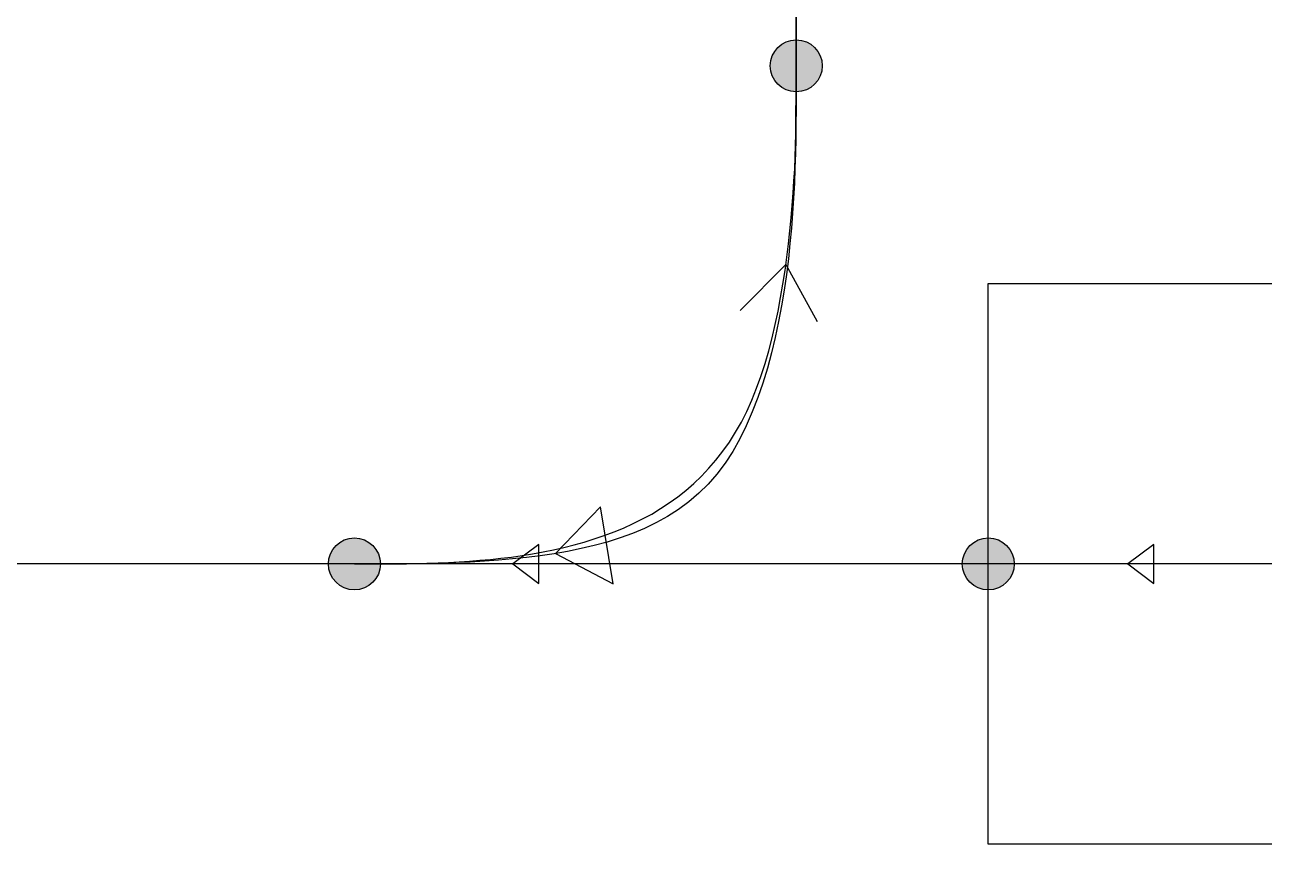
# Model space of a CAD drawing. Header units: millimetres. Extents: x -18594 to 273470, y -238787 to 48452.
# Drawn here: x 65533 to 70302, y -119065 to -115911 of the extents above; entities that cross this region are included whole.
import ezdxf

# ---------------------------------------------------------------- set-up
doc = ezdxf.new("R2010")
doc.units = ezdxf.units.MM
doc.layers.add('AM_BOR', color=4, linetype='Continuous', lineweight=25)
for name, color, linetype, true_color in [('Xref AGV layout$0$Ndc8_F_Fast', 5, 'Continuous', 0x0000ff), ('Xref AGV layout$0$Ndc8_F_Moderate', 5, 'Continuous', 0x0000ff), ('Xref AGV layout$0$Ndc8_F_TurnRightModerate', 5, 'Continuous', 0x0000ff), ('Xref AGV layout$0$Ndc8_InAdjust_HOP', 1, 'Continuous', 0xff0000), ('Xref AGV layout$0$Ndc8_Point', 7, 'Continuous', 0x000080), ('Xref AGV layout$0$Ndc8_R_TurnLeft_InAdj_Slow', 1, 'Continuous', 0xff0000)]:
    doc.layers.add(name, color=color, linetype=linetype, true_color=true_color)

# ---------------------------------------------------------------- blocks, each defined once
blk = doc.blocks.new('Xref AGV layout$0$Double AGV')
blk.add_lwpolyline([(31012.9, -233312), (37805.7, -233312), (37805.7, -235469.6), (31012.9, -235469.6)], close=True)
blk = doc.blocks.new('Xref AGV layout')
at = {"layer": 'Xref AGV layout$0$Ndc8_Point'}
h = blk.add_hatch(color=256, dxfattribs=at)
edge = h.paths.add_edge_path(flags=0)
edge.add_arc((68501, -116069), 100, 0, 360)
h = blk.add_hatch(color=256, dxfattribs=at)
edge = h.paths.add_edge_path(flags=0)
edge.add_arc((66801, -117986), 100, 0, 360)
h = blk.add_hatch(color=256, dxfattribs=at)
edge = h.paths.add_edge_path(flags=0)
edge.add_arc((69240, -117986), 100, 0, 360)
at = {"layer": 'Xref AGV layout$0$Ndc8_F_Fast'}
for points in [[(67411, -117986), (67511, -118061), (67511, -117911), (67411, -117986)], [(69777, -117986), (69877, -118061), (69877, -117911), (69777, -117986)], [(66801, -117986), (64810, -117986)], [(69240, -117986), (66801, -117986)], [(71387, -117986), (69240, -117986)]]:
    blk.add_lwpolyline(points, dxfattribs=at)
at = {"layer": 'Xref AGV layout$0$Ndc8_F_Moderate'}
blk.add_lwpolyline([(68501, -113478), (68501, -116069)], dxfattribs=at)
at = {"layer": 'Xref AGV layout$0$Ndc8_F_TurnRightModerate'}
for points in [[(68501, -116069), (68501, -116125), (68501, -116181), (68501, -116237), (68500, -116293), (68499, -116350), (68498, -116406), (68496, -116463), (68494, -116521), (68491, -116578), (68487, -116636), (68483, -116694), (68477, -116753), (68471, -116812), (68463, -116872), (68463, -116872), (68454, -116932), (68444, -116993), (68433, -117053), (68420, -117114), (68406, -117173), (68390, -117232), (68373, -117290), (68353, -117346), (68332, -117401), (68309, -117454), (68284, -117505), (68257, -117553), (68228, -117598), (68196, -117640), (68196, -117640), (68162, -117679), (68126, -117714), (68088, -117747), (68048, -117776), (68006, -117803), (67963, -117827), (67917, -117849), (67871, -117869), (67823, -117886), (67774, -117902), (67724, -117915), (67673, -117927), (67621, -117938), (67569, -117947), (67569, -117947), (67516, -117955), (67463, -117961), (67409, -117967), (67355, -117972), (67301, -117976), (67246, -117979), (67191, -117981), (67136, -117983), (67080, -117984), (67025, -117985), (66969, -117986), (66913, -117986), (66857, -117986), (66801, -117986)], [(67575, -117946), (67797, -118062), (67748, -117766), (67575, -117946)]]:
    blk.add_lwpolyline(points, dxfattribs=at)
at = {"layer": 'Xref AGV layout$0$Ndc8_InAdjust_HOP'}
blk.add_lwpolyline([(68501, -116069), (68501, -113478)], dxfattribs=at)
at = {"layer": 'Xref AGV layout$0$Ndc8_Point'}
for centre in [(68501, -116069), (66801, -117986), (69240, -117986)]:
    blk.add_circle(centre, 100, dxfattribs=at)
at = {"layer": 'Xref AGV layout$0$Ndc8_R_TurnLeft_InAdj_Slow'}
for points in [[(66801, -117986), (66841, -117986), (66881, -117986), (66922, -117986), (66962, -117985), (67002, -117985), (67042, -117984), (67083, -117983), (67123, -117982), (67163, -117980), (67204, -117978), (67244, -117976), (67284, -117972), (67325, -117969), (67365, -117964), (67365, -117964), (67406, -117960), (67446, -117954), (67486, -117947), (67527, -117940), (67567, -117932), (67607, -117923), (67646, -117913), (67685, -117902), (67724, -117890), (67762, -117877), (67800, -117863), (67837, -117848), (67874, -117831), (67910, -117813), (67910, -117813), (67945, -117794), (67979, -117773), (68012, -117751), (68045, -117728), (68076, -117703), (68107, -117676), (68137, -117648), (68165, -117618), (68192, -117586), (68219, -117552), (68244, -117517), (68267, -117479), (68290, -117440), (68311, -117399), (68311, -117399), (68330, -117356), (68348, -117310), (68365, -117264), (68381, -117215), (68395, -117166), (68408, -117116), (68420, -117065), (68431, -117013), (68441, -116961), (68450, -116909), (68458, -116857), (68465, -116805), (68471, -116754), (68477, -116704), (68477, -116704), (68482, -116654), (68486, -116606), (68489, -116558), (68492, -116511), (68495, -116465), (68497, -116420), (68498, -116374), (68499, -116330), (68500, -116286), (68500, -116242), (68501, -116199), (68501, -116155), (68501, -116112), (68501, -116069)], [(68285, -117011), (68461, -116834), (68582, -117053)]]:
    blk.add_lwpolyline(points, dxfattribs=at)
blk.add_blockref('Xref AGV layout$0$Double AGV', (38227.1, 116404.8))

msp = doc.modelspace()

# ---------------------------------------------------------------- block references
at = {"layer": 'AM_BOR'}
msp.add_blockref('Xref AGV layout', (0, 0), dxfattribs=at)

doc.saveas('drawing.dxf')
